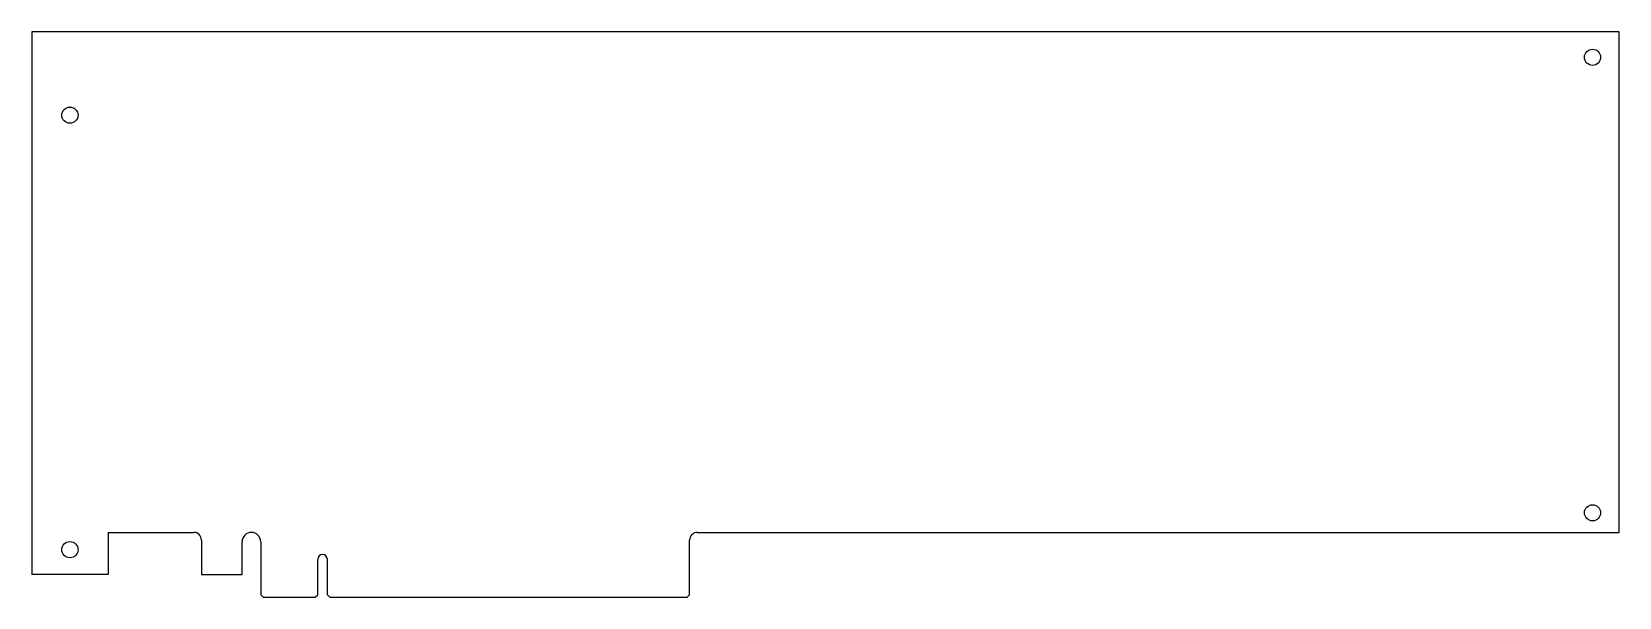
# Model space of a CAD drawing. Extents: x -8 to 304, y 49 to 161.
import ezdxf

# ---------------------------------------------------------------- set-up
doc = ezdxf.new("R2010")
doc.units = 0
doc.layers.add('ProjItem', color=7, linetype='CONTINUOUS')

msp = doc.modelspace()

# ---------------------------------------------------------------- linework, layer by layer
at = {"layer": 'ProjItem'}
for p, q in [((-7.5, 160.575), (-7.5, 53.925)), ((304.5, 160.575), (-7.5, 160.575)), ((304.5, 62.175), (304.5, 160.575)), ((7.5, 62.175), (24.35, 62.175)), ((7.5, 62.175), (7.5, 53.925)), ((25.85, 60.675), (25.85, 53.925)), ((33.85, 53.925), (33.85, 60.35)), ((37.5, 60.35), (37.5, 49.925)), ((121.8, 49.925), (121.8, 60.675)), ((123.3, 62.175), (304.5, 62.175)), ((48.7, 49.925), (48.7, 56.875)), ((50.6, 49.925), (50.6, 56.875)), ((7.5, 53.925), (-7.5, 53.925)), ((25.85, 53.925), (33.85, 53.925)), ((37.5, 49.925), (38, 49.425)), ((48.2, 49.425), (48.7, 49.925)), ((50.6, 49.925), (51.1, 49.425)), ((121.3, 49.425), (121.8, 49.925)), ((38, 49.425), (48.2, 49.425)), ((51.1, 49.425), (121.3, 49.425))]:
    msp.add_line(p, q, dxfattribs=at)
for centre in [(299.25, 155.555), (0, 144.175), (299.25, 66.025), (0, 58.775)]:
    msp.add_circle(centre, 1.59, dxfattribs=at)
for centre, radius, start, end in [((24.35, 60.675), 1.5, 0, 90), ((35.675, 60.35), 1.825, 0, 180), ((123.3, 60.675), 1.5, 90, 180), ((49.65, 56.875), 0.95, 0, 180)]:
    msp.add_arc(centre, radius, start, end, dxfattribs=at)

doc.saveas('drawing.dxf')
